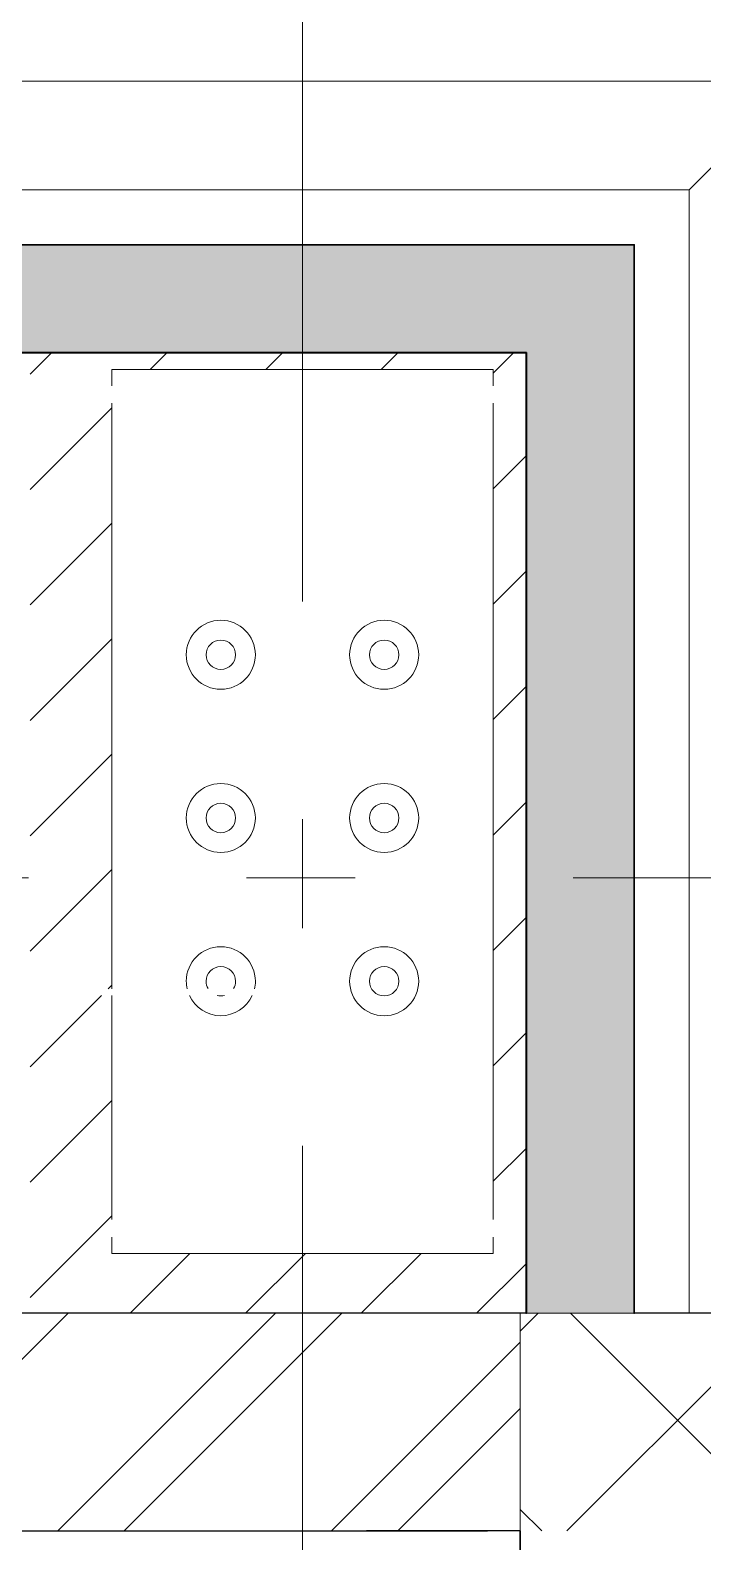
# Model space of a CAD drawing. Header units: millimetres. Extents: x -187347 to 135007, y -6415 to 292048.
# Drawn here: x -39190 to -38572, y -4555 to -3166 of the extents above; entities that cross this region are included whole.
import ezdxf

# ---------------------------------------------------------------- set-up
doc = ezdxf.new("R2010")
doc.units = ezdxf.units.MM
doc.header["$LTSCALE"] = 100
doc.linetypes.add('Z_LINE-CNTR', pattern=[17, 12, -2, 1, -2])
for name, color, linetype, lineweight in [('A-WALL', 7, 'Continuous', 5), ('A-WALL-FNSH', 7, 'Continuous', 5), ('A-WALL-PATT', 7, 'Continuous', 5), ('S-COLS', 7, 'Continuous', 5), ('S-FSTN', 7, 'Continuous', 5), ('S-GRID', 7, 'Continuous', 5)]:
    doc.layers.add(name, color=color, linetype=linetype, lineweight=lineweight)

# ---------------------------------------------------------------- blocks, each defined once
blk = doc.blocks.new('ODE_ST_M3_Base_Plate_Connection___Double_Row_14562_FREE_BOLT_LOD3 - BR630A-V285-BLOCK WORK - GROUND FLOOR PLAN - FOR SITE')
at = {"layer": 'S-FSTN'}
for p, q in [((-181.3, 406), (-181.3, 391)), ((168.7, 406), (-181.3, 406)), ((168.7, 391), (168.7, 406)), ((-181.3, 375), (-181.3, -375)), ((168.7, 169), (168.7, 375)), ((168.7, -375), (168.7, 163)), ((-181.3, -391), (-181.3, -406)), ((168.7, -406), (168.7, -391)), ((-181.3, -406), (168.7, -406))]:
    blk.add_line(p, q, dxfattribs=at)
blk = doc.blocks.new('Hex Head - 16mmØ BOLT-9650050-BLOCK WORK - GROUND FLOOR PLAN - FOR SITE')
at = {"layer": 'S-FSTN'}
for radius, start, end in [(31.7, 0, 180), (13.5, 0, 180), (31.7, 180, 360), (13.5, 180, 360)]:
    blk.add_arc((9.5, 0), radius, start, end, dxfattribs=at)
blk = doc.blocks.new('Hex Head - 30mmØ BOLT-30457600-BLOCK WORK - GROUND FLOOR PLAN - FOR SITE')
at = {"layer": 'S-FSTN'}
for radius, start, end in [(31.7, 0, 180), (13.5, 0, 180), (31.7, 180, 360), (13.5, 180, 360)]:
    blk.add_arc((9.5, 0), radius, start, end, dxfattribs=at)
blk = doc.blocks.new('Hex Head - 16mmØ BOLT-V286-BLOCK WORK - GROUND FLOOR PLAN - FOR SITE')
at = {"layer": 'S-FSTN'}
for radius, start, end in [(31.7, 0, 180), (13.5, 0, 180), (31.8, 180, 192.7776), (31.7, 204.3683, 335.6317), (13.5, 180, 210), (13.5, 255, 285), (13.5, 330, 360), (31.7, 347.2224, 360)]:
    blk.add_arc((9.5, 0), radius, start, end, dxfattribs=at)

msp = doc.modelspace()

# ---------------------------------------------------------------- hatches: boundary and pattern name
at = {"layer": 'A-WALL-PATT', "true_color": 0xb8ffa6}
for points in [[(-39201.1, -3363.8), (-38635.7, -3363.8), (-38635.7, -3363), (-39696.6, -3363), (-39696.6, -3363.8)], [(-39597.4, -3463), (-38734.9, -3463), (-38734.1, -3462.2), (-39598.2, -3462.2)], [(-38734.1, -4345), (-38734.1, -3463), (-38734.9, -3463), (-38734.9, -4345)]]:
    msp.add_hatch(color=71, dxfattribs=at).paths.add_polyline_path(points)
at = {"layer": 'A-WALL-PATT'}
h = msp.add_hatch(dxfattribs=at)
h.set_pattern_fill('FP_574', color=256, angle=67.3801, style=0, pattern_type=2)
h.set_pattern_definition([(67.38, (-39162.064, -3443.189), (0.0003, 50.79954), [13.208, -647.192]), (67.38, (-39111.264, -3443.19), (0.0003, 50.79954), [13.208, -647.192]), (67.38, (-39060.464, -3443.189), (0.0003, 50.79954), [13.208, -647.192]), (67.38, (-39009.664, -3443.19), (0.0003, 50.79954), [13.208, -647.192]), (67.38, (-38958.864, -3443.188), (0.0003, 50.79954), [13.208, -647.192]), (112.249, (-39119.392, -3443.19), (0.00024, 50.8004), [12.075, -1195.427]), (112.249, (-39068.592, -3443.189), (0.00024, 50.80037), [12.075, -1195.427]), (112.249, (-39017.792, -3443.189), (0.00024, 50.80037), [12.075, -1195.427]), (112.249, (-38966.992, -3443.189), (0.00024, 50.80037), [12.075, -1195.427]), (112.249, (-38916.192, -3443.189), (0.00024, 50.80037), [12.075, -1195.427]), (112.2491, (-38865.392, -3443.19), (0.00024, 50.80037), [12.075, -1195.427]), (112.2491, (-38814.592, -3443.189), (0.00024, 50.80037), [12.075, -1195.427]), (112.2491, (-38763.792, -3443.19), (0.00024, 50.80037), [12.075, -1195.427]), (112.2491, (-38712.992, -3443.189), (0.00024, 50.80037), [12.075, -1195.427]), (247.751, (-39132.092, -3432.013), (-0.0005, 50.8004), [12.075, -1195.427]), (247.751, (-39081.292, -3432.013), (-0.0005, 50.80037), [12.075, -1195.427]), (247.751, (-39030.492, -3432.013), (-0.0005, 50.80037), [12.075, -1195.427]), (247.751, (-38979.692, -3432.013), (-0.0005, 50.80037), [12.075, -1195.427]), (247.751, (-38928.892, -3432.012), (-0.0005, 50.80037), [12.075, -1195.427]), (247.7511, (-38878.092, -3432.013), (-0.00048, 50.80037), [12.075, -1195.427]), (247.7511, (-38827.292, -3432.013), (-0.00048, 50.80037), [12.075, -1195.427]), (247.7511, (-38776.492, -3432.013), (-0.00048, 50.80037), [12.075, -1195.427]), (247.7511, (-38725.692, -3432.013), (-0.00048, 50.80037), [12.075, -1195.427]), (292.62, (-39149.872, -3430.997), (-0.00055, 50.79954), [13.208, -647.192]), (292.62, (-39099.072, -3430.996), (-0.00055, 50.79954), [13.208, -647.192]), (292.62, (-39048.272, -3430.997), (-0.00055, 50.79954), [13.208, -647.192]), (292.62, (-38997.472, -3430.997), (-0.00055, 50.79954), [13.208, -647.192]), (292.62, (-38946.672, -3430.997), (-0.00055, 50.79954), [13.208, -647.192]), (81.8701, (-39164.604, -3451.825), (-7e-05, 50.79954), [3.592, -355.618]), (68.1986, (-39164.096, -3448.269), (-0.0002, 50.8005), [5.471, -268.095]), (68.1986, (-39113.296, -3448.269), (-0.0002, 50.8005), [5.471, -268.095]), (291.801, (-39144.792, -3443.189), (0.0004, 50.8005), [5.471, -268.095]), (291.801, (-39093.992, -3443.19), (0.00043, 50.8005), [5.471, -268.095]), (278.1301, (-39142.76, -3448.269), (-0.00017, 50.79954), [3.592, -355.618]), (278.1301, (-39164.604, -3451.825), (-0.00017, 50.79954), [3.592, -355.618]), (296.565, (-39164.096, -3455.381), (-0.0005, 50.7999), [3.408, -110.184]), (315, (-39162.57, -3458.43), (-0.0001, 50.8), [3.592, -68.25]), (326.31, (-39160.032, -3460.97), (-0.0005, 50.8), [1.832, -181.33]), (326.31, (-39109.23, -3460.97), (-0.0005, 50.8), [1.832, -181.33]), (326.31, (-39058.43, -3460.97), (-0.0005, 50.8), [1.832, -181.33]), (341.565, (-39158.51, -3461.985), (0.0002, 50.7998), [1.676, -158.967]), (341.565, (-39107.71, -3461.985), (0.0002, 50.7998), [1.676, -158.967]), (341.565, (-39056.91, -3461.985), (0.0002, 50.7998), [1.676, -158.967]), (341.565, (-39156.984, -3462.493), (0.0002, 50.7998), [1.676, -158.967]), (341.565, (-39106.184, -3462.493), (0.0002, 50.7998), [1.676, -158.967]), (341.565, (-39055.384, -3462.493), (0.0002, 50.7998), [1.676, -158.967]), (0.0001, (-39155.46, -3463), (-0.0001, 50.8), [4.064, -46.736]), (18.435, (-39151.396, -3463), (-0.0005, 50.7998), [1.676, -158.967]), (18.435, (-39100.596, -3463), (-0.0005, 50.7998), [1.676, -158.967]), (18.435, (-39049.796, -3463), (-0.0005, 50.7998), [1.676, -158.967]), (18.435, (-39149.87, -3462.493), (-0.0005, 50.7998), [1.676, -158.967]), (18.435, (-39099.072, -3462.493), (-0.0005, 50.7998), [1.676, -158.967]), (18.435, (-39048.27, -3462.493), (-0.0005, 50.7998), [1.676, -158.967]), (33.69, (-39148.35, -3461.985), (0.0002, 50.8), [1.832, -181.33]), (33.69, (-39097.548, -3461.985), (0.0002, 50.8), [1.832, -181.33]), (33.69, (-39046.75, -3461.985), (0.0002, 50.8), [1.832, -181.33]), (45, (-39146.824, -3460.97), (-0.0001, 50.8), [3.592, -68.25]), (63.435, (-39144.284, -3458.429), (0.0003, 50.7999), [3.408, -110.184]), (81.8701, (-39142.76, -3455.3814), (-7e-05, 50.79954), [3.592, -355.618]), (81.8701, (-39139.2044, -3451.825), (-7e-05, 50.79954), [3.592, -355.618]), (68.1986, (-39138.696, -3448.27), (-0.0002, 50.8005), [5.471, -268.095]), (68.1986, (-39087.896, -3448.269), (-0.0002, 50.8005), [5.471, -268.095]), (291.801, (-39119.392, -3443.19), (0.0004, 50.8005), [5.471, -268.095]), (291.801, (-39068.592, -3443.189), (0.00043, 50.8005), [5.471, -268.095]), (278.1301, (-39117.3604, -3448.269), (-0.00017, 50.79954), [3.592, -355.618]), (278.1301, (-39139.2044, -3451.825), (-0.00017, 50.79954), [3.592, -355.618]), (296.565, (-39138.696, -3455.381), (-0.0005, 50.7999), [3.408, -110.184]), (315, (-39137.172, -3458.43), (-0.0001, 50.8), [3.592, -68.25]), (326.31, (-39134.63, -3460.97), (-0.0005, 50.8), [1.832, -181.33]), (326.31, (-39083.83, -3460.97), (-0.0005, 50.8), [1.832, -181.33]), (326.31, (-39033.032, -3460.97), (-0.0005, 50.8), [1.832, -181.33]), (341.565, (-39133.11, -3461.985), (0.0002, 50.7998), [1.676, -158.967]), (341.565, (-39082.31, -3461.985), (0.0002, 50.7998), [1.676, -158.967]), (341.565, (-39031.508, -3461.985), (0.0002, 50.7998), [1.676, -158.967]), (341.565, (-39131.584, -3462.493), (0.0002, 50.7998), [1.676, -158.967]), (341.565, (-39080.784, -3462.493), (0.0002, 50.7998), [1.676, -158.967]), (341.565, (-39029.984, -3462.493), (0.0002, 50.7998), [1.676, -158.967]), (0.0001, (-39130.06, -3463), (-0.0001, 50.8), [4.064, -46.736]), (18.435, (-39125.996, -3463), (-0.0005, 50.7998), [1.676, -158.967]), (18.435, (-39075.196, -3463), (-0.0005, 50.7998), [1.676, -158.967]), (18.435, (-39024.396, -3463), (-0.0005, 50.7998), [1.676, -158.967]), (18.435, (-39124.47, -3462.493), (-0.0005, 50.7998), [1.676, -158.967]), (18.435, (-39073.67, -3462.492), (-0.0005, 50.7998), [1.676, -158.967]), (18.435, (-39022.87, -3462.493), (-0.0005, 50.7998), [1.676, -158.967]), (33.69, (-39122.948, -3461.985), (0.0002, 50.8), [1.832, -181.33]), (33.69, (-39072.148, -3461.985), (0.0002, 50.8), [1.832, -181.33]), (33.69, (-39021.35, -3461.985), (0.0002, 50.8), [1.832, -181.33]), (45, (-39121.424, -3460.97), (-0.0001, 50.8), [3.592, -68.25]), (63.435, (-39118.884, -3458.429), (0.0003, 50.7999), [3.408, -110.184]), (81.8701, (-39117.3595, -3455.3806), (-7e-05, 50.79954), [3.592, -355.618]), (81.8701, (-39151.9035, -3423.3766), (-7e-05, 50.79954), [3.592, -355.618]), (63.435, (-39151.396, -3419.821), (0.0003, 50.7999), [3.408, -110.184]), (45, (-39149.872, -3416.773), (-0.0001, 50.8), [3.592, -68.25]), (33.69, (-39147.33, -3414.233), (0.0002, 50.8), [1.832, -181.33]), (33.69, (-39096.532, -3414.233), (0.0002, 50.8), [1.832, -181.33]), (33.69, (-39045.73, -3414.233), (0.0002, 50.8), [1.832, -181.33]), (18.435, (-39145.81, -3413.217), (-0.0005, 50.7998), [1.676, -158.967]), (18.435, (-39095.01, -3413.217), (-0.0005, 50.7998), [1.676, -158.967]), (18.435, (-39044.208, -3413.217), (-0.0005, 50.7998), [1.676, -158.967]), (18.435, (-39144.284, -3412.71), (-0.0005, 50.7998), [1.676, -158.967]), (18.435, (-39093.484, -3412.71), (-0.0005, 50.7998), [1.676, -158.967]), (18.435, (-39042.684, -3412.71), (-0.0005, 50.7998), [1.676, -158.967]), (0.0001, (-39142.76, -3412.2), (-0.0001, 50.8), [4.064, -46.736]), (341.565, (-39138.696, -3412.2), (0.0002, 50.7998), [1.676, -158.967]), (341.565, (-39087.896, -3412.2), (0.0002, 50.7998), [1.676, -158.967]), (341.565, (-39037.096, -3412.2), (0.0002, 50.7998), [1.676, -158.967]), (341.565, (-39137.17, -3412.71), (0.0002, 50.7998), [1.676, -158.967]), (341.565, (-39086.37, -3412.71), (0.0002, 50.7998), [1.676, -158.967]), (341.565, (-39035.57, -3412.71), (0.0002, 50.7998), [1.676, -158.967]), (326.31, (-39135.648, -3413.217), (-0.0005, 50.8), [1.832, -181.33]), (326.31, (-39084.848, -3413.217), (-0.0005, 50.8), [1.832, -181.33]), (326.31, (-39034.05, -3413.217), (-0.0005, 50.8), [1.832, -181.33]), (315, (-39134.124, -3414.233), (-0.0001, 50.8), [3.592, -68.25]), (296.565, (-39131.584, -3416.773), (-0.0005, 50.7999), [3.408, -110.184]), (278.1301, (-39130.0595, -3419.8206), (-0.00017, 50.79954), [3.592, -355.618]), (278.1301, (-39151.9035, -3423.3766), (-0.00017, 50.79954), [3.592, -355.618]), (290.556, (-39151.396, -3426.933), (-0.0003, 50.8004), [4.34, -429.695]), (290.556, (-39100.596, -3426.933), (-0.0003, 50.8004), [4.34, -429.695]), (290.556, (-39049.796, -3426.933), (-0.0003, 50.8004), [4.34, -429.695]), (68.1986, (-39132.092, -3432.013), (-0.0002, 50.8005), [5.471, -268.095]), (68.1986, (-39081.292, -3432.013), (-0.0002, 50.8005), [5.471, -268.095]), (81.8701, (-39130.06, -3426.9325), (-7e-05, 50.79954), [3.592, -355.618]), (0.0001, (-39166.13, -3412.2), (-0.0001, 50.8), [2.032, -48.768]), (341.565, (-39164.096, -3412.2), (0.0002, 50.7998), [1.676, -158.967]), (341.565, (-39113.296, -3412.2), (0.0002, 50.7998), [1.676, -158.967]), (341.565, (-39062.496, -3412.2), (0.0002, 50.7998), [1.676, -158.967]), (341.565, (-39162.57, -3412.71), (0.0002, 50.7998), [1.676, -158.967]), (341.565, (-39111.77, -3412.71), (0.0002, 50.7998), [1.676, -158.967]), (341.565, (-39060.97, -3412.71), (0.0002, 50.7998), [1.676, -158.967]), (326.31, (-39161.05, -3413.217), (-0.0005, 50.8), [1.832, -181.33]), (326.31, (-39110.248, -3413.217), (-0.0005, 50.8), [1.832, -181.33]), (326.31, (-39059.45, -3413.217), (-0.0005, 50.8), [1.832, -181.33]), (315, (-39159.524, -3414.233), (-0.0001, 50.8), [3.592, -68.25]), (296.565, (-39156.984, -3416.772), (-0.0005, 50.7999), [3.408, -110.184]), (278.1301, (-39155.46, -3419.8214), (-0.00017, 50.79954), [3.592, -355.618]), (69.444, (-39156.984, -3430.997), (7e-05, 50.8004), [4.34, -429.695]), (69.444, (-39106.184, -3430.997), (7e-05, 50.8004), [4.34, -429.695]), (69.444, (-39055.384, -3430.997), (7e-05, 50.8004), [4.34, -429.695]), (81.8701, (-39155.46, -3426.933), (-7e-05, 50.79954), [3.592, -355.618]), (81.8701, (-39126.504, -3423.377), (-7e-05, 50.79954), [3.592, -355.618]), (63.435, (-39125.996, -3419.82), (0.0003, 50.7999), [3.408, -110.184]), (45, (-39124.47, -3416.773), (-0.0001, 50.8), [3.592, -68.25]), (33.69, (-39121.932, -3414.233), (0.0002, 50.8), [1.832, -181.33]), (33.69, (-39071.13, -3414.233), (0.0002, 50.8), [1.832, -181.33]), (33.69, (-39020.33, -3414.233), (0.0002, 50.8), [1.832, -181.33]), (18.435, (-39120.41, -3413.217), (-0.0005, 50.7998), [1.676, -158.967]), (18.435, (-39069.61, -3413.217), (-0.0005, 50.7998), [1.676, -158.967]), (18.435, (-39018.81, -3413.217), (-0.0005, 50.7998), [1.676, -158.967]), (18.435, (-39118.884, -3412.71), (-0.0005, 50.7998), [1.676, -158.967]), (18.435, (-39068.084, -3412.71), (-0.0005, 50.7998), [1.676, -158.967]), (18.435, (-39017.284, -3412.71), (-0.0005, 50.7998), [1.676, -158.967]), (0.0001, (-39117.36, -3412.2), (-0.0001, 50.8), [2.032, -48.768]), (278.1301, (-39126.504, -3423.377), (-0.00017, 50.79954), [3.592, -355.618]), (291.801, (-39125.996, -3426.932), (0.0004, 50.8005), [5.471, -268.095]), (291.801, (-39075.196, -3426.933), (0.00043, 50.8005), [5.471, -268.095])])
h.paths.add_polyline_path([(-38635.7, -3462.2), (-38635.7, -3363.8), (-39696.6, -3363.8), (-39696.6, -3462.2), (-38734.1, -3462.2)])
at = {"layer": 'A-WALL-PATT', "true_color": 0xb8ffa6}
h = msp.add_hatch(color=71, dxfattribs=at)
h.paths.add_polyline_path([(-38634.9, -4345), (-38634.9, -3463), (-38635.7, -3463), (-38635.7, -4345)])
h.paths.add_polyline_path([(-38634.9, -3462.2), (-38634.9, -3363.8), (-38635.7, -3363.8), (-38635.7, -3462.2)])
at = {"layer": 'A-WALL-PATT'}
h = msp.add_hatch(dxfattribs=at)
h.set_pattern_fill('FP_880', color=256, angle=67.3801, style=0, pattern_type=2)
h.set_pattern_definition([(337.38, (-38715.066, -3908.065), (50.7995, -0.0003), [13.208, -647.192]), (337.38, (-38715.066, -3958.865), (50.79954, -0.0003), [13.208, -647.192]), (337.38, (-38715.066, -4009.665), (50.79954, -0.0003), [13.208, -647.192]), (337.38, (-38715.066, -4060.465), (50.79954, -0.0003), [13.208, -647.192]), (337.38, (-38715.066, -4111.265), (50.79954, -0.0003), [13.208, -647.192]), (22.249, (-38715.066, -3950.737), (50.8004, -0.00024), [12.075, -1195.427]), (22.249, (-38715.066, -4001.537), (50.8004, -0.00024), [12.075, -1195.427]), (22.249, (-38715.066, -4052.336), (50.8004, -0.00024), [12.075, -1195.427]), (22.249, (-38715.066, -4103.137), (50.80037, -0.00024), [12.075, -1195.427]), (22.249, (-38715.066, -4153.937), (50.80037, -0.00024), [12.075, -1195.427]), (22.249, (-38715.066, -4204.737), (50.80037, -0.00024), [12.075, -1195.427]), (22.249, (-38715.066, -4255.537), (50.80037, -0.00024), [12.075, -1195.427]), (22.2491, (-38715.066, -4306.337), (50.80037, -0.00024), [12.075, -1195.427]), (22.2491, (-38715.066, -4357.137), (50.80037, -0.00024), [12.075, -1195.427]), (157.751, (-38703.89, -3938.037), (50.8004, 0.0005), [12.075, -1195.427]), (157.751, (-38703.89, -3988.837), (50.8004, 0.0005), [12.075, -1195.427]), (157.751, (-38703.89, -4039.637), (50.8004, 0.0005), [12.075, -1195.427]), (157.751, (-38703.89, -4090.437), (50.80037, 0.0005), [12.075, -1195.427]), (157.751, (-38703.89, -4141.237), (50.80037, 0.0005), [12.075, -1195.427]), (157.751, (-38703.89, -4192.037), (50.80037, 0.0005), [12.075, -1195.427]), (157.751, (-38703.89, -4242.837), (50.80037, 0.0005), [12.075, -1195.427]), (157.7511, (-38703.89, -4293.636), (50.80037, 0.00048), [12.075, -1195.427]), (157.7511, (-38703.89, -4344.437), (50.80037, 0.00048), [12.075, -1195.427]), (202.62, (-38702.874, -3920.257), (50.7995, 0.00055), [13.208, -647.192]), (202.62, (-38702.874, -3971.057), (50.79954, 0.00055), [13.208, -647.192]), (202.62, (-38702.874, -4021.857), (50.79954, 0.00055), [13.208, -647.192]), (202.62, (-38702.874, -4072.657), (50.79954, 0.00055), [13.208, -647.192]), (202.62, (-38702.874, -4123.456), (50.79954, 0.00055), [13.208, -647.192]), (351.8701, (-38723.7016, -3905.525), (50.79954, 7e-05), [3.592, -355.618]), (338.198, (-38720.146, -3906.032), (50.8005, -0.0002), [5.471, -268.095]), (338.198, (-38720.146, -3956.833), (50.8005, -0.0002), [5.471, -268.095]), (201.801, (-38715.066, -3925.337), (50.8005, -0.0004), [5.471, -268.095]), (201.801, (-38715.066, -3976.137), (50.8005, -0.0004), [5.471, -268.095]), (188.1301, (-38720.1456, -3927.369), (50.79954, 0.00017), [3.592, -355.618]), (188.1301, (-38723.7016, -3905.525), (50.79954, 0.00017), [3.592, -355.618]), (206.565, (-38727.258, -3906.033), (50.7999, 0.0005), [3.408, -110.184]), (225, (-38730.306, -3907.557), (50.8, 0.0001), [3.592, -68.25]), (236.31, (-38732.846, -3910.096), (50.8, 0.0005), [1.832, -181.33]), (236.31, (-38732.846, -3960.897), (50.8, 0.0005), [1.832, -181.33]), (236.31, (-38732.846, -4011.697), (50.8, 0.0005), [1.832, -181.33]), (251.565, (-38733.86, -3911.62), (50.8, -0.0002), [1.676, -158.967]), (251.565, (-38733.86, -3962.42), (50.8, -0.0002), [1.676, -158.967]), (251.565, (-38733.86, -4013.22), (50.7998, -0.0002), [1.676, -158.967]), (251.565, (-38734.37, -3913.145), (50.8, -0.0002), [1.676, -158.967]), (251.565, (-38734.37, -3963.944), (50.8, -0.0002), [1.676, -158.967]), (251.565, (-38734.37, -4014.745), (50.7998, -0.0002), [1.676, -158.967]), (270, (-38734.88, -3914.67), (50.8, 0.0001), [4.064, -46.736]), (288.435, (-38734.88, -3918.733), (50.8, 0.0005), [1.676, -158.967]), (288.435, (-38734.88, -3969.533), (50.8, 0.0005), [1.676, -158.967]), (288.435, (-38734.88, -4020.333), (50.7998, 0.0005), [1.676, -158.967]), (288.435, (-38734.37, -3920.257), (50.8, 0.0005), [1.676, -158.967]), (288.435, (-38734.37, -3971.057), (50.8, 0.0005), [1.676, -158.967]), (288.435, (-38734.37, -4021.857), (50.7998, 0.0005), [1.676, -158.967]), (303.69, (-38733.862, -3921.78), (50.8, -0.0002), [1.832, -181.33]), (303.69, (-38733.86, -3972.58), (50.8, -0.0002), [1.832, -181.33]), (303.69, (-38733.862, -4023.38), (50.8, -0.0002), [1.832, -181.33]), (315, (-38732.846, -3923.304), (50.8, 0.0001), [3.592, -68.25]), (333.435, (-38730.306, -3925.845), (50.7999, -0.0003), [3.408, -110.184]), (351.8701, (-38727.2575, -3927.3686), (50.79954, 7e-05), [3.592, -355.618]), (351.8701, (-38723.702, -3930.925), (50.79954, 7e-05), [3.592, -355.618]), (338.198, (-38720.146, -3931.433), (50.8005, -0.0002), [5.471, -268.095]), (338.198, (-38720.146, -3982.233), (50.8005, -0.0002), [5.471, -268.095]), (201.801, (-38715.066, -3950.737), (50.8005, -0.0004), [5.471, -268.095]), (201.801, (-38715.066, -4001.537), (50.8005, -0.0004), [5.471, -268.095]), (188.1301, (-38720.146, -3952.769), (50.79954, 0.00017), [3.592, -355.618]), (188.1301, (-38723.702, -3930.925), (50.79954, 0.00017), [3.592, -355.618]), (206.565, (-38727.258, -3931.433), (50.7999, 0.0005), [3.408, -110.184]), (225, (-38730.306, -3932.957), (50.8, 0.0001), [3.592, -68.25]), (236.31, (-38732.846, -3935.497), (50.8, 0.0005), [1.832, -181.33]), (236.31, (-38732.846, -3986.297), (50.8, 0.0005), [1.832, -181.33]), (236.31, (-38732.846, -4037.097), (50.8, 0.0005), [1.832, -181.33]), (251.565, (-38733.86, -3937.02), (50.8, -0.0002), [1.676, -158.967]), (251.565, (-38733.86, -3987.82), (50.7998, -0.0002), [1.676, -158.967]), (251.565, (-38733.86, -4038.62), (50.7998, -0.0002), [1.676, -158.967]), (251.565, (-38734.37, -3938.545), (50.8, -0.0002), [1.676, -158.967]), (251.565, (-38734.37, -3989.345), (50.7998, -0.0002), [1.676, -158.967]), (251.565, (-38734.37, -4040.145), (50.7998, -0.0002), [1.676, -158.967]), (270, (-38734.88, -3940.07), (50.8, 0.0001), [4.064, -46.736]), (288.435, (-38734.88, -3944.133), (50.8, 0.0005), [1.676, -158.967]), (288.435, (-38734.88, -3994.933), (50.7998, 0.0005), [1.676, -158.967]), (288.435, (-38734.88, -4045.732), (50.7998, 0.0005), [1.676, -158.967]), (288.435, (-38734.37, -3945.657), (50.8, 0.0005), [1.676, -158.967]), (288.435, (-38734.37, -3996.457), (50.7998, 0.0005), [1.676, -158.967]), (288.435, (-38734.37, -4047.257), (50.7998, 0.0005), [1.676, -158.967]), (303.69, (-38733.86, -3947.18), (50.8, -0.0002), [1.832, -181.33]), (303.69, (-38733.862, -3997.98), (50.8, -0.0002), [1.832, -181.33]), (303.69, (-38733.86, -4048.78), (50.8, -0.0002), [1.832, -181.33]), (315, (-38732.846, -3948.705), (50.8, 0.0001), [3.592, -68.25]), (333.435, (-38730.306, -3951.245), (50.7999, -0.0003), [3.408, -110.184]), (351.8701, (-38727.258, -3952.769), (50.79954, 7e-05), [3.592, -355.618]), (351.8701, (-38695.254, -3918.225), (50.79954, 7e-05), [3.592, -355.618]), (333.435, (-38691.698, -3918.733), (50.7999, -0.0003), [3.408, -110.184]), (315, (-38688.65, -3920.256), (50.8, 0.0001), [3.592, -68.25]), (303.69, (-38686.11, -3922.797), (50.8, -0.0002), [1.832, -181.33]), (303.69, (-38686.11, -3973.596), (50.8, -0.0002), [1.832, -181.33]), (303.69, (-38686.11, -4024.397), (50.8, -0.0002), [1.832, -181.33]), (288.435, (-38685.094, -3924.32), (50.8, 0.0005), [1.676, -158.967]), (288.435, (-38685.094, -3975.12), (50.8, 0.0005), [1.676, -158.967]), (288.435, (-38685.094, -4025.92), (50.7998, 0.0005), [1.676, -158.967]), (288.435, (-38684.586, -3925.845), (50.8, 0.0005), [1.676, -158.967]), (288.435, (-38684.586, -3976.645), (50.8, 0.0005), [1.676, -158.967]), (288.435, (-38684.586, -4027.445), (50.7998, 0.0005), [1.676, -158.967]), (270, (-38684.08, -3927.37), (50.8, 0.0001), [4.064, -46.736]), (251.565, (-38684.08, -3931.433), (50.8, -0.0002), [1.676, -158.967]), (251.565, (-38684.078, -3982.233), (50.7998, -0.0002), [1.676, -158.967]), (251.565, (-38684.08, -4033.033), (50.7998, -0.0002), [1.676, -158.967]), (251.565, (-38684.586, -3932.956), (50.8, -0.0002), [1.676, -158.967]), (251.565, (-38684.586, -3983.757), (50.7998, -0.0002), [1.676, -158.967]), (251.565, (-38684.586, -4034.557), (50.7998, -0.0002), [1.676, -158.967]), (236.31, (-38685.094, -3934.48), (50.8, 0.0005), [1.832, -181.33]), (236.31, (-38685.094, -3985.28), (50.8, 0.0005), [1.832, -181.33]), (236.31, (-38685.094, -4036.08), (50.8, 0.0005), [1.832, -181.33]), (225, (-38686.11, -3936.005), (50.8, 0.0001), [3.592, -68.25]), (206.565, (-38688.65, -3938.545), (50.7999, 0.0005), [3.408, -110.184]), (188.1301, (-38691.698, -3940.069), (50.79954, 0.00017), [3.592, -355.618]), (188.1301, (-38695.254, -3918.225), (50.79954, 0.00017), [3.592, -355.618]), (200.556, (-38698.81, -3918.733), (50.8004, 0.0003), [4.34, -429.695]), (200.556, (-38698.81, -3969.533), (50.8004, 0.0003), [4.34, -429.695]), (200.556, (-38698.81, -4020.333), (50.8004, 0.0003), [4.34, -429.695]), (338.198, (-38703.89, -3938.037), (50.8005, -0.0002), [5.471, -268.095]), (338.198, (-38703.89, -3988.837), (50.8005, -0.0002), [5.471, -268.095]), (351.8701, (-38698.81, -3940.069), (50.79954, 7e-05), [3.592, -355.618]), (270, (-38684.08, -3904), (50.8, 0.0001), [2.032, -48.768]), (251.565, (-38684.08, -3906.033), (50.8, -0.0002), [1.676, -158.967]), (251.565, (-38684.08, -3956.832), (50.8, -0.0002), [1.676, -158.967]), (251.565, (-38684.08, -4007.633), (50.7998, -0.0002), [1.676, -158.967]), (251.565, (-38684.586, -3907.557), (50.8, -0.0002), [1.676, -158.967]), (251.565, (-38684.586, -3958.357), (50.8, -0.0002), [1.676, -158.967]), (251.565, (-38684.586, -4009.157), (50.7998, -0.0002), [1.676, -158.967]), (236.31, (-38685.094, -3909.08), (50.8, 0.0005), [1.832, -181.33]), (236.31, (-38685.094, -3959.88), (50.8, 0.0005), [1.832, -181.33]), (236.31, (-38685.094, -4010.68), (50.8, 0.0005), [1.832, -181.33]), (225, (-38686.11, -3910.605), (50.8, 0.0001), [3.592, -68.25]), (206.565, (-38688.65, -3913.145), (50.7999, 0.0005), [3.408, -110.184]), (188.1301, (-38691.6975, -3914.6686), (50.79954, 0.00017), [3.592, -355.618]), (339.444, (-38702.874, -3913.145), (50.8004, -7e-05), [4.34, -429.695]), (339.444, (-38702.874, -3963.945), (50.8004, -7e-05), [4.34, -429.695]), (339.444, (-38702.874, -4014.745), (50.8004, -7e-05), [4.34, -429.695]), (351.8701, (-38698.81, -3914.669), (50.79954, 7e-05), [3.592, -355.618]), (351.8701, (-38695.254, -3943.625), (50.79954, 7e-05), [3.592, -355.618]), (333.435, (-38691.698, -3944.133), (50.7999, -0.0003), [3.408, -110.184]), (315, (-38688.65, -3945.657), (50.8, 0.0001), [3.592, -68.25]), (303.69, (-38686.11, -3948.197), (50.8, -0.0002), [1.832, -181.33]), (303.69, (-38686.11, -3998.997), (50.8, -0.0002), [1.832, -181.33]), (303.69, (-38686.11, -4049.797), (50.8, -0.0002), [1.832, -181.33]), (288.435, (-38685.094, -3949.72), (50.8, 0.0005), [1.676, -158.967]), (288.435, (-38685.094, -4000.52), (50.7998, 0.0005), [1.676, -158.967]), (288.435, (-38685.094, -4051.32), (50.7998, 0.0005), [1.676, -158.967]), (288.435, (-38684.586, -3951.245), (50.8, 0.0005), [1.676, -158.967]), (288.435, (-38684.586, -4002.045), (50.7998, 0.0005), [1.676, -158.967]), (288.435, (-38684.586, -4052.845), (50.7998, 0.0005), [1.676, -158.967]), (270, (-38684.08, -3952.77), (50.8, 0.0001), [2.032, -48.768]), (188.1301, (-38695.254, -3943.625), (50.79954, 0.00017), [3.592, -355.618]), (201.801, (-38698.81, -3944.133), (50.8005, -0.0004), [5.471, -268.095]), (201.801, (-38698.81, -3994.933), (50.8005, -0.0004), [5.471, -268.095])])
h.paths.add_polyline_path([(-38734.1, -4345), (-38635.7, -4345), (-38635.7, -3462.2), (-38734.1, -3462.2), (-38734.1, -3886.2)])
h = msp.add_hatch(dxfattribs=at)
h.set_pattern_fill('FP_33', color=256, angle=45, style=0, pattern_type=2)
h.set_pattern_definition([(45, (-212939.88, 104055), (-125.72359, 125.72359), []), (45, (-212939.88, 104245.5), (-125.72359, 125.72359), [])])
h.paths.add_polyline_path([(-42904.3, -4545), (-38739.9, -4545), (-38739.9, -4345), (-51989.9, -4345), (-51989.9, -4545), (-43274.6, -4545)])
h.paths.add_polyline_path([(-55495.2, -4545), (-52189.9, -4545), (-52189.9, -4345), (-62809.9, -4345), (-62809.9, -4545), (-56235.8, -4545)])
h = msp.add_hatch(dxfattribs=at)
h.set_pattern_fill('FP_2', color=256, style=0, pattern_type=2)
h.set_pattern_definition([(45, (-212939.88, 104055), (-113.13708, 113.13708), []), (135, (-212939.88, 104055), (-113.13708, -113.13708), [])])
h.paths.add_polyline_path([(-35539.9, -4545), (-35539.9, -4345), (-38739.9, -4345), (-38739.9, -4545), (-35739.9, -4545)])
at = {"layer": 'S-COLS'}
h = msp.add_hatch(dxfattribs=at)
h.set_pattern_fill('FP_1528', color=256, style=0, pattern_type=2)
h.set_pattern_definition([(45, (-212939.88, 104055), (-53.033009, 53.033009), [])])
h.paths.add_polyline_path([(-38830.7, -4345), (-38734.9, -4345), (-38734.9, -3463), (-39189.9, -3463), (-39189.9, -4047), (-39114.9, -4047), (-39114.9, -3478), (-38764.9, -3478), (-38764.9, -4290), (-39114.9, -4290), (-39114.9, -4053), (-39189.9, -4053), (-39189.9, -4345), (-39129.9, -4345)])

# ---------------------------------------------------------------- linework, layer by layer
at = {"layer": 'A-WALL'}
for p, q in [((-38484.9, -3213), (-39847.4, -3213)), ((-38484.9, -3213), (-38584.9, -3313)), ((-38584.9, -3313), (-38484.9, -3213)), ((-38584.9, -3313), (-39747.4, -3313)), ((-38584.9, -4345), (-38584.9, -3313)), ((-38634.9, -3363), (-38635.7, -3363)), ((-38634.9, -3363.8), (-38634.9, -3363)), ((-38739.9, -4545), (-38739.9, -4345)), ((-38739.9, -4345), (-38739.9, -4545)), ((-38734.1, -4345), (-38635.7, -4345))]:
    msp.add_line(p, q, dxfattribs=at)
at = {"layer": 'A-WALL', "lineweight": 25}
for p, q in [((-38635.7, -3363.8), (-39696.6, -3363.8)), ((-38635.7, -3363), (-38635.7, -3363.8)), ((-38634.9, -3363.8), (-38635.7, -3363.8)), ((-38635.7, -3363.8), (-38635.7, -3462.2)), ((-38634.9, -3462.2), (-38634.9, -3363.8)), ((-38734.1, -3462.2), (-39598.2, -3462.2)), ((-38734.1, -3462.2), (-38734.1, -3463)), ((-38734.1, -3463), (-38734.1, -4345)), ((-38635.7, -3462.2), (-38635.7, -3463)), ((-38635.7, -3462.2), (-38634.9, -3462.2)), ((-38635.7, -3463), (-38635.7, -4345)), ((-38634.9, -3463), (-38634.9, -3462.2)), ((-38739.9, -4345), (-39597.4, -4345)), ((-38734.9, -4345), (-38739.9, -4345)), ((-38734.9, -4345), (-38734.1, -4345)), ((-38635.7, -4345), (-38634.9, -4345)), ((-38553.5, -4345), (-38634.9, -4345)), ((-39696.6, -4545), (-38881.2, -4545)), ((-38769.9, -4545), (-38881.2, -4545)), ((-38881.2, -4545), (-38769.9, -4545)), ((-38759.9, -4545), (-38769.9, -4545)), ((-38739.9, -4545), (-38759.9, -4545)), ((-38739.9, -4565), (-38739.9, -4545)), ((-38739.9, -4545), (-38739.9, -4565))]:
    msp.add_line(p, q, dxfattribs=at)
at = {"layer": 'A-WALL-FNSH'}
for p, q in [((-38634.9, -3363), (-39697.4, -3363)), ((-38634.9, -3363.8), (-38634.9, -3363)), ((-39597.4, -3463), (-38734.9, -3463)), ((-38734.9, -3463), (-38734.9, -4345)), ((-38634.9, -3463), (-38634.9, -3462.2)), ((-38634.9, -4345), (-38634.9, -3463)), ((-38891.2, -4545), (-41309.9, -4545)), ((-38881.2, -4545), (-38891.2, -4545))]:
    msp.add_line(p, q, dxfattribs=at)
at = {"layer": 'S-GRID', "color": 152, "linetype": 'Z_LINE-CNTR'}
for p, q in [((-38939.9, 111408.8), (-38939.9, -6038.2)), ((-89691.4, -3945), (-18064, -3945))]:
    msp.add_line(p, q, dxfattribs=at)

# ---------------------------------------------------------------- block references
at = {"layer": 'S-FSTN', "lineweight": 5, "rotation": 180}
msp.add_blockref('ODE_ST_M3_Base_Plate_Connection___Double_Row_14562_FREE_BOLT_LOD3 - BR630A-V285-BLOCK WORK - GROUND FLOOR PLAN - FOR SITE', (-38946.2, -3884), dxfattribs=at)
at = {"layer": 'S-FSTN', "lineweight": 5, "extrusion": (0, 0, -1)}
for name, p in [('Hex Head - 16mmØ BOLT-9650050-BLOCK WORK - GROUND FLOOR PLAN - FOR SITE', (39005.4, -3740)), ('Hex Head - 30mmØ BOLT-30457600-BLOCK WORK - GROUND FLOOR PLAN - FOR SITE', (38855.4, -3740)), ('Hex Head - 16mmØ BOLT-9650050-BLOCK WORK - GROUND FLOOR PLAN - FOR SITE', (39005.4, -3890)), ('Hex Head - 30mmØ BOLT-30457600-BLOCK WORK - GROUND FLOOR PLAN - FOR SITE', (38855.4, -3890)), ('Hex Head - 16mmØ BOLT-V286-BLOCK WORK - GROUND FLOOR PLAN - FOR SITE', (39005.4, -4040)), ('Hex Head - 30mmØ BOLT-30457600-BLOCK WORK - GROUND FLOOR PLAN - FOR SITE', (38855.4, -4040))]:
    msp.add_blockref(name, p, dxfattribs=at)

doc.saveas('drawing.dxf')
